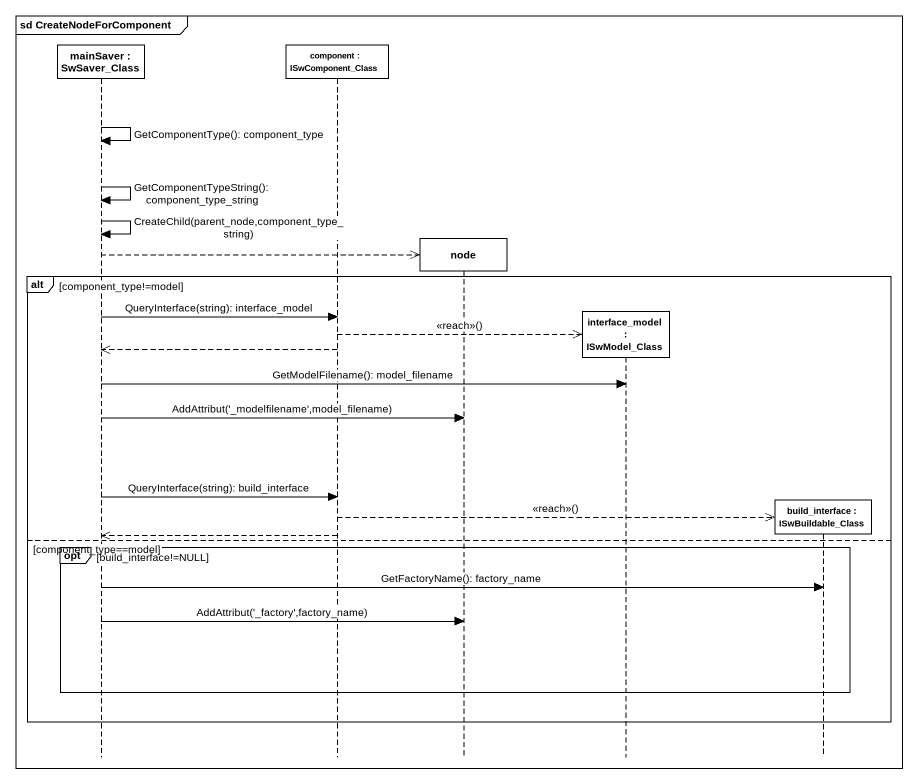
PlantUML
@startuml
mainframe sd CreateNodeForComponent
hide footbox
participant "mainSaver : SwSaver_Class" as mainSaver
participant "component : ISwComponent_Class" as component_
participant "node" as node_
participant "interface_model : ISwModel_Class" as interface_model
participant "build_interface : ISwBuildable_Class" as build_interface

mainSaver -> mainSaver : GetComponentType(): component_type
mainSaver -> mainSaver : GetComponentTypeString(): component_type_string
mainSaver -> mainSaver : CreateChild(parent_node,component_type_string)
mainSaver -->> node_ **
alt component_type!=model
  mainSaver -> component_ : QueryInterface(string): interface_model
  component_ -->> interface_model ** : <<reach>>()
  component_ -->> mainSaver
  mainSaver -> interface_model : GetModelFilename(): model_filename
  mainSaver -> node_ : AddAttribut('_modelfilename',model_filename)
  mainSaver -> component_ : QueryInterface(string): build_interface
  component_ -->> build_interface ** : <<reach>>()
  component_ -->> mainSaver
else component_type==model
  opt build_interface!=NULL
    mainSaver -> build_interface : GetFactoryName(): factory_name
    mainSaver -> node_ : AddAttribut('_factory',factory_name)
  end
end
@enduml
